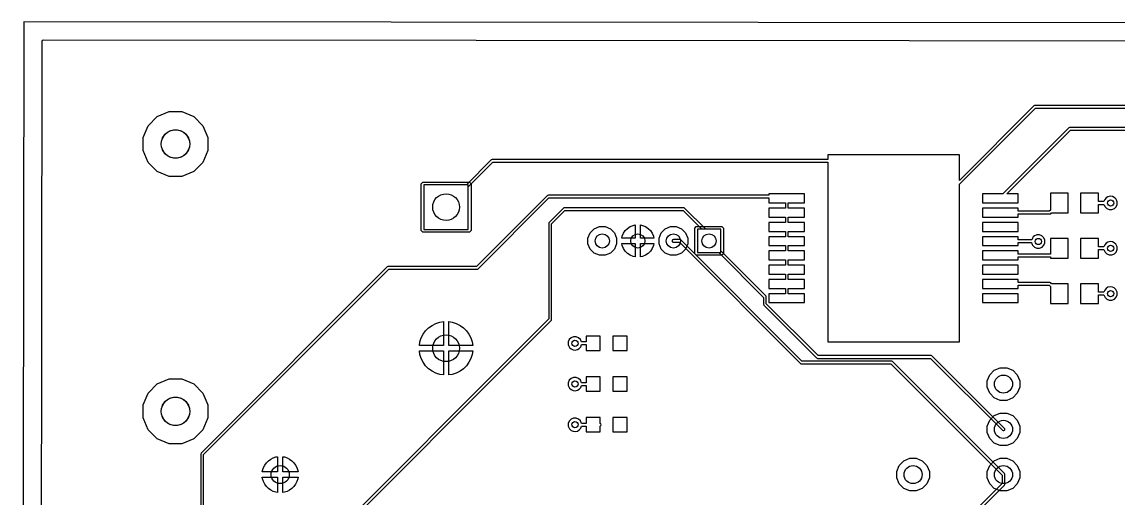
# Model space of a CAD drawing. Header units: millimetres. Extents: x -67 to 57, y -27 to 51.
# Drawn here: x -66.6 to -5, y 24.1 to 50.8 of the extents above; entities that cross this region are included whole.
import ezdxf

# ---------------------------------------------------------------- set-up
doc = ezdxf.new("R2010")
doc.units = ezdxf.units.MM

msp = doc.modelspace()

# ---------------------------------------------------------------- linework, layer by layer
at = {"layer": '16_copper'}
msp.add_lwpolyline([(56.145, -25.752, 0.392461), (56.215, -25.677), (56.313, 49.609, 0.414346), (56.236, 49.685), (-65.389, 49.783, 0.414081), (-65.465, 49.707), (-65.563, -25.579, 0.414346), (-65.486, -25.655), (56.139, -25.753)], format="xyb", close=True, dxfattribs=at)
for points in [[(-58.311, 42.134), (-58.979, 42.41), (-59.49, 42.921), (-59.766, 43.589), (-59.766, 44.311), (-59.49, 44.979), (-58.979, 45.49), (-58.311, 45.766), (-57.589, 45.766), (-56.921, 45.49), (-56.41, 44.979), (-56.134, 44.311), (-56.134, 43.589), (-56.41, 42.921), (-56.921, 42.41), (-57.589, 42.134)], [(-44.063, 39.008), (-44.152, 39.097), (-44.152, 41.723), (-44.063, 41.812), (-41.437, 41.812), (-41.348, 41.723), (-41.348, 39.097), (-41.437, 39.008)], [(-41.5, 41.66), (-44, 41.66), (-44, 39.16), (-41.5, 39.16)], [(-34.134, 37.706), (-34.431, 37.828), (-34.658, 38.055), (-34.78, 38.352), (-34.78, 38.672), (-34.658, 38.969), (-34.431, 39.196), (-34.134, 39.318), (-33.814, 39.318), (-33.517, 39.196), (-33.29, 38.969), (-33.168, 38.672), (-33.168, 38.352), (-33.29, 38.055), (-33.517, 37.828), (-33.814, 37.706)], [(-32.869, 38.664), (-32.847, 38.777), (-32.779, 38.942), (-32.679, 39.091), (-32.553, 39.217), (-32.404, 39.317), (-32.239, 39.385), (-32.126, 39.407), (-32.126, 38.664)], [(-31.822, 38.664), (-31.822, 39.407), (-31.709, 39.385), (-31.544, 39.317), (-31.395, 39.217), (-31.269, 39.091), (-31.169, 38.942), (-31.101, 38.777), (-31.079, 38.664)], [(-30.134, 37.706), (-30.431, 37.828), (-30.658, 38.055), (-30.78, 38.352), (-30.78, 38.672), (-30.658, 38.969), (-30.431, 39.196), (-30.134, 39.318), (-29.814, 39.318), (-29.517, 39.196), (-29.29, 38.969), (-29.168, 38.672), (-29.168, 38.352), (-29.29, 38.055), (-29.517, 37.828), (-29.814, 37.706)], [(-28.691, 37.706), (-28.78, 37.795), (-28.78, 39.229), (-28.691, 39.318), (-27.257, 39.318), (-27.168, 39.229), (-27.168, 37.795), (-27.257, 37.706)], [(-27.32, 39.166), (-28.628, 39.166), (-28.628, 37.858), (-27.32, 37.858)], [(-32.239, 37.639), (-32.404, 37.707), (-32.553, 37.807), (-32.679, 37.933), (-32.779, 38.082), (-32.847, 38.247), (-32.869, 38.36), (-32.126, 38.36), (-32.126, 37.617)], [(-31.974, 38.512), (-31.974, 38.512), (-31.974, 38.512), (-31.974, 38.512)], [(-31.822, 38.36), (-31.079, 38.36), (-31.101, 38.247), (-31.169, 38.082), (-31.269, 37.933), (-31.395, 37.807), (-31.544, 37.707), (-31.709, 37.639), (-31.822, 37.617)], [(-44.249, 32.642), (-44.217, 32.842), (-44.144, 33.067), (-44.036, 33.278), (-43.897, 33.47), (-43.73, 33.637), (-43.538, 33.776), (-43.327, 33.884), (-43.102, 33.957), (-42.902, 33.989), (-42.902, 32.642)], [(-42.598, 32.642), (-42.598, 33.989), (-42.398, 33.957), (-42.173, 33.884), (-41.962, 33.776), (-41.77, 33.637), (-41.603, 33.47), (-41.464, 33.278), (-41.356, 33.067), (-41.283, 32.842), (-41.251, 32.642)], [(-43.102, 31.023), (-43.327, 31.096), (-43.538, 31.204), (-43.73, 31.343), (-43.897, 31.51), (-44.036, 31.702), (-44.144, 31.913), (-44.217, 32.138), (-44.249, 32.338), (-42.902, 32.338), (-42.902, 30.991)], [(-42.75, 32.49), (-42.75, 32.49), (-42.75, 32.49), (-42.75, 32.49)], [(-42.598, 32.338), (-41.251, 32.338), (-41.283, 32.138), (-41.356, 31.913), (-41.464, 31.702), (-41.603, 31.51), (-41.77, 31.343), (-41.962, 31.204), (-42.173, 31.096), (-42.398, 31.023), (-42.598, 30.991)], [(-11.612, 29.566), (-11.948, 29.705), (-12.205, 29.962), (-12.344, 30.298), (-12.344, 30.662), (-12.205, 30.998), (-11.948, 31.255), (-11.612, 31.394), (-11.248, 31.394), (-10.912, 31.255), (-10.655, 30.998), (-10.516, 30.662), (-10.516, 30.298), (-10.655, 29.962), (-10.912, 29.705), (-11.248, 29.566)], [(-58.311, 27.134), (-58.979, 27.41), (-59.49, 27.921), (-59.766, 28.589), (-59.766, 29.311), (-59.49, 29.979), (-58.979, 30.49), (-58.311, 30.766), (-57.589, 30.766), (-56.921, 30.49), (-56.41, 29.979), (-56.134, 29.311), (-56.134, 28.589), (-56.41, 27.921), (-56.921, 27.41), (-57.589, 27.134)], [(-11.612, 27.026), (-11.948, 27.165), (-12.205, 27.422), (-12.344, 27.758), (-12.344, 28.122), (-12.205, 28.458), (-11.948, 28.715), (-11.612, 28.854), (-11.248, 28.854), (-10.912, 28.715), (-10.655, 28.458), (-10.516, 28.122), (-10.516, 27.758), (-10.655, 27.422), (-10.912, 27.165), (-11.248, 27.026)], [(-53.075, 25.552), (-53.061, 25.638), (-53.012, 25.79), (-52.939, 25.933), (-52.845, 26.062), (-52.732, 26.175), (-52.602, 26.269), (-52.46, 26.342), (-52.308, 26.391), (-52.222, 26.405), (-52.222, 25.552)], [(-51.918, 25.552), (-51.918, 26.405), (-51.832, 26.391), (-51.68, 26.342), (-51.537, 26.269), (-51.408, 26.175), (-51.295, 26.062), (-51.201, 25.933), (-51.128, 25.79), (-51.079, 25.638), (-51.065, 25.552)], [(-16.692, 24.486), (-17.028, 24.625), (-17.285, 24.882), (-17.424, 25.218), (-17.424, 25.582), (-17.285, 25.918), (-17.028, 26.175), (-16.692, 26.314), (-16.328, 26.314), (-15.992, 26.175), (-15.735, 25.918), (-15.596, 25.582), (-15.596, 25.218), (-15.735, 24.882), (-15.992, 24.625), (-16.328, 24.486)], [(-11.612, 24.486), (-11.948, 24.625), (-12.205, 24.882), (-12.344, 25.218), (-12.344, 25.582), (-12.205, 25.918), (-11.948, 26.175), (-11.612, 26.314), (-11.248, 26.314), (-10.912, 26.175), (-10.655, 25.918), (-10.516, 25.582), (-10.516, 25.218), (-10.655, 24.882), (-10.912, 24.625), (-11.248, 24.486)], [(-52.07, 25.4), (-52.07, 25.4), (-52.07, 25.4), (-52.07, 25.4)], [(-52.308, 24.409), (-52.46, 24.458), (-52.602, 24.531), (-52.732, 24.625), (-52.845, 24.738), (-52.939, 24.867), (-53.012, 25.01), (-53.061, 25.162), (-53.075, 25.248), (-52.222, 25.248), (-52.222, 24.395)], [(-51.918, 25.248), (-51.065, 25.248), (-51.079, 25.162), (-51.128, 25.01), (-51.201, 24.867), (-51.295, 24.738), (-51.408, 24.625), (-51.537, 24.531), (-51.68, 24.458), (-51.832, 24.409), (-51.918, 24.395)]]:
    msp.add_lwpolyline(points, close=True, dxfattribs=at)
at = {"layer": '1_copper'}
for points in [[(31.001, 46.117), (-9.664, 46.117, 0.198912), (-9.718, 46.095), (-13.905, 41.908), (-13.905, 43.35), (-21.305, 43.35), (-21.305, 43.076), (-40.16, 43.076, 0.198912), (-40.214, 43.054), (-41.608, 41.66), (-44, 41.66), (-44, 39.16), (-41.5, 39.16), (-41.5, 41.552), (-40.128, 42.924), (-21.305, 42.924), (-21.305, 32.85), (-13.905, 32.85), (-13.905, 41.692), (-9.633, 45.965), (30.97, 45.965)], [(2.642, 44.885), (-7.696, 44.885, 0.198912), (-7.75, 44.863), (-11.463, 41.15), (-12.605, 41.15), (-12.605, 40.65), (-10.605, 40.65), (-10.605, 41.15), (-11.247, 41.15), (-7.664, 44.733), (2.61, 44.733)], [(-56.371, 21.501), (-56.371, 26.521), (-45.968, 36.924), (-41, 36.924, 0.198912), (-40.946, 36.946), (-36.968, 40.924), (-24.605, 40.924), (-24.605, 40.65), (-23.681, 40.65), (-23.681, 40.35), (-24.605, 40.35), (-24.605, 39.85), (-23.681, 39.85), (-23.681, 39.55), (-24.605, 39.55), (-24.605, 39.05), (-23.681, 39.05), (-23.681, 38.75), (-24.605, 38.75), (-24.605, 38.25), (-23.681, 38.25), (-23.681, 37.95), (-24.605, 37.95), (-24.605, 37.45), (-23.681, 37.45), (-23.681, 37.15), (-24.605, 37.15), (-24.605, 36.65), (-23.681, 36.65), (-23.681, 36.35), (-24.605, 36.35), (-24.605, 35.85), (-23.681, 35.85), (-23.681, 35.55), (-24.605, 35.55), (-24.605, 35.05), (-22.605, 35.05), (-22.605, 35.55), (-23.529, 35.55), (-23.529, 35.85), (-22.605, 35.85), (-22.605, 36.35), (-23.529, 36.35), (-23.529, 36.65), (-22.605, 36.65), (-22.605, 37.15), (-23.529, 37.15), (-23.529, 37.45), (-22.605, 37.45), (-22.605, 37.95), (-23.529, 37.95), (-23.529, 38.25), (-22.605, 38.25), (-22.605, 38.75), (-23.529, 38.75), (-23.529, 39.05), (-22.605, 39.05), (-22.605, 39.55), (-23.529, 39.55), (-23.529, 39.85), (-22.605, 39.85), (-22.605, 40.35), (-23.529, 40.35), (-23.529, 40.65), (-22.605, 40.65), (-22.605, 41.15), (-24.605, 41.15), (-24.605, 41.076), (-37, 41.076, 0.198912), (-37.054, 41.054), (-41.032, 37.076), (-46, 37.076, 0.198912), (-46.054, 37.054), (-56.501, 26.607, 0.198912), (-56.523, 26.553), (-56.523, 21.577)], [(-50.419, 20.473), (-36.846, 34.046, 0.198912), (-36.824, 34.1), (-36.824, 39.468), (-36.068, 40.224), (-29.432, 40.224), (-28.374, 39.166), (-28.628, 39.166), (-28.628, 37.858), (-27.428, 37.858), (-24.91, 35.34), (-24.91, 34.955, 0.198912), (-24.887, 34.901), (-21.932, 31.946, 0.198912), (-21.878, 31.924), (-15.522, 31.924), (-11.484, 27.886, 1), (-11.376, 27.994), (-15.436, 32.054, 0.198912), (-15.49, 32.076), (-21.847, 32.076), (-24.757, 34.987), (-24.757, 35.372, 0.198912), (-24.78, 35.425), (-27.32, 37.966), (-27.32, 39.166), (-28.158, 39.166), (-29.346, 40.354, 0.198912), (-29.4, 40.376), (-36.1, 40.376, 0.198912), (-36.154, 40.354), (-36.954, 39.554, 0.198912), (-36.976, 39.5), (-36.976, 34.132), (-50.549, 20.559, 0.198912)], [(-14.646, 21.546), (-11.376, 24.816, 0.198912), (-11.354, 24.87), (-11.354, 25.4, 0.198912), (-11.376, 25.454), (-17.671, 31.749, 0.198912), (-17.725, 31.771), (-22.757, 31.771), (-29.551, 38.566, 0.198912), (-29.605, 38.588), (-29.974, 38.588, 0.871067), (-29.995, 38.439), (-29.974, 38.436), (-29.637, 38.436), (-22.842, 31.641, 0.198912), (-22.788, 31.619), (-17.757, 31.619), (-11.506, 25.368), (-11.506, 24.902), (-14.732, 21.676)]]:
    msp.add_lwpolyline(points, format="xyb", dxfattribs=at)
for points in [[(-10.605, 40.024), (-8.835, 40.024, 0.384663), (-8.737, 40.09), (-7.795, 40.09), (-7.795, 41.19), (-8.795, 41.19), (-8.795, 40.248), (-8.867, 40.176), (-10.605, 40.176), (-10.605, 40.35), (-12.605, 40.35), (-12.605, 39.85), (-10.605, 39.85)], [(-6.095, 40.564), (-5.784, 40.564, 0.996924), (-5.041, 40.714), (-5.054, 40.762, 0.764884), (-5.784, 40.716), (-6.095, 40.716), (-6.095, 41.19), (-7.095, 41.19), (-7.095, 40.09), (-6.095, 40.09)], [(-9.403, 38.109, 1), (-9.551, 38.853), (-9.599, 38.84, 0.252441), (-9.843, 38.576), (-10.605, 38.576), (-10.605, 38.75), (-12.605, 38.75), (-12.605, 38.25), (-10.605, 38.25), (-10.605, 38.424), (-9.851, 38.424), (-9.849, 38.407), (-9.836, 38.359), (-9.817, 38.313), (-9.792, 38.27), (-9.762, 38.231), (-9.727, 38.196), (-9.688, 38.166), (-9.645, 38.141), (-9.599, 38.122), (-9.551, 38.109), (-9.502, 38.103), (-9.452, 38.103)], [(-6.095, 38.024), (-5.784, 38.024, 0.996924), (-5.041, 38.174), (-5.054, 38.222, 0.764884), (-5.784, 38.176), (-6.095, 38.176), (-6.095, 38.65), (-7.095, 38.65), (-7.095, 37.55), (-6.095, 37.55)], [(-7.795, 36.11), (-8.737, 36.11, 0.384663), (-8.835, 36.176), (-10.605, 36.176), (-10.605, 36.35), (-12.605, 36.35), (-12.605, 35.85), (-10.605, 35.85), (-10.605, 36.024), (-8.867, 36.024), (-8.795, 35.952), (-8.795, 35.01), (-7.795, 35.01)], [(-6.095, 35.484), (-5.784, 35.484, 0.996924), (-5.041, 35.634), (-5.054, 35.682, 0.764884), (-5.784, 35.636), (-6.095, 35.636), (-6.095, 36.11), (-7.095, 36.11), (-7.095, 35.01), (-6.095, 35.01)], [(-34.082, 33.168), (-34.882, 33.168), (-34.882, 32.844), (-35.139, 32.844, 0.996924), (-35.882, 32.694), (-35.869, 32.646, 0.764884), (-35.139, 32.692), (-34.882, 32.692), (-34.882, 32.368), (-34.082, 32.368)], [(-34.082, 30.882), (-34.882, 30.882), (-34.882, 30.558), (-35.139, 30.558, 0.996924), (-35.882, 30.408), (-35.869, 30.36, 0.764884), (-35.139, 30.406), (-34.882, 30.406), (-34.882, 30.082), (-34.082, 30.082)], [(-34.082, 28.124, 0.728304), (-34.082, 28.268), (-34.082, 28.596), (-34.882, 28.596), (-34.882, 28.272), (-35.139, 28.272, 0.996924), (-35.882, 28.122), (-35.869, 28.074, 0.764884), (-35.139, 28.12), (-34.882, 28.12), (-34.882, 27.796), (-34.082, 27.796)]]:
    msp.add_lwpolyline(points, format="xyb", close=True, dxfattribs=at)
for points in [[(-10.605, 39.55), (-12.605, 39.55), (-12.605, 39.05), (-10.605, 39.05)], [(-10.605, 37.624), (-8.795, 37.624), (-8.795, 37.55), (-7.795, 37.55), (-7.795, 38.65), (-8.795, 38.65), (-8.795, 37.776), (-10.605, 37.776), (-10.605, 37.95), (-12.605, 37.95), (-12.605, 37.45), (-10.605, 37.45)], [(-10.605, 37.15), (-12.605, 37.15), (-12.605, 36.65), (-10.605, 36.65)], [(-10.605, 35.55), (-12.605, 35.55), (-12.605, 35.05), (-10.605, 35.05)], [(-32.582, 33.168), (-33.382, 33.168), (-33.382, 32.368), (-32.582, 32.368)], [(-32.582, 30.882), (-33.382, 30.882), (-33.382, 30.082), (-32.582, 30.082)], [(-32.582, 28.596), (-33.382, 28.596), (-33.382, 27.796), (-32.582, 27.796)]]:
    msp.add_lwpolyline(points, close=True, dxfattribs=at)
at = {"layer": 'drills_NPTH'}
for centre in [(-57.95, 43.95), (-57.95, 28.95)]:
    msp.add_circle(centre, 0.8, dxfattribs=at)
at = {"layer": 'drills_PTH'}
for centre, radius in [((-42.75, 40.41), 0.75), ((-33.974, 38.512), 0.4), ((-31.974, 38.512), 0.4), ((-29.974, 38.512), 0.4), ((-27.974, 38.512), 0.4), ((-42.75, 32.49), 0.75), ((-11.43, 30.48), 0.508), ((-11.43, 27.94), 0.508), ((-52.07, 25.4), 0.508), ((-16.51, 25.4), 0.508), ((-11.43, 25.4), 0.508)]:
    msp.add_circle(centre, radius, dxfattribs=at)
at = {"layer": 'drills_via_1_16'}
for centre in [(-5.413, 40.64), (-9.477, 38.481), (-5.413, 38.1), (-5.413, 35.56), (-35.51, 32.768), (-35.51, 30.482), (-35.51, 28.196)]:
    msp.add_circle(centre, 0.175, dxfattribs=at)
at = {"layer": 'holes'}
for points in [[(-57.911, 44.75), (-57.832, 44.742), (-57.755, 44.727), (-57.68, 44.704), (-57.608, 44.674), (-57.538, 44.637), (-57.473, 44.593), (-57.412, 44.543), (-57.357, 44.488), (-57.307, 44.427), (-57.263, 44.362), (-57.226, 44.292), (-57.196, 44.22), (-57.173, 44.145), (-57.158, 44.068), (-57.15, 43.989), (-57.15, 43.911), (-57.158, 43.832), (-57.173, 43.755), (-57.196, 43.68), (-57.226, 43.608), (-57.263, 43.538), (-57.307, 43.473), (-57.357, 43.412), (-57.412, 43.357), (-57.473, 43.307), (-57.538, 43.263), (-57.608, 43.226), (-57.68, 43.196), (-57.755, 43.173), (-57.832, 43.158), (-57.911, 43.15), (-57.989, 43.15), (-58.068, 43.158), (-58.145, 43.173), (-58.22, 43.196), (-58.292, 43.226), (-58.362, 43.263), (-58.427, 43.307), (-58.488, 43.357), (-58.543, 43.412), (-58.593, 43.473), (-58.637, 43.538), (-58.674, 43.608), (-58.704, 43.68), (-58.727, 43.755), (-58.742, 43.832), (-58.75, 43.911), (-58.75, 43.989), (-58.742, 44.068), (-58.727, 44.145), (-58.704, 44.22), (-58.674, 44.292), (-58.637, 44.362), (-58.593, 44.427), (-58.543, 44.488), (-58.488, 44.543), (-58.427, 44.593), (-58.362, 44.637), (-58.292, 44.674), (-58.22, 44.704), (-58.145, 44.727), (-58.068, 44.742), (-57.989, 44.75), (-57.911, 44.75)], [(-57.911, 29.75), (-57.832, 29.742), (-57.755, 29.727), (-57.68, 29.704), (-57.608, 29.674), (-57.538, 29.637), (-57.473, 29.593), (-57.412, 29.543), (-57.357, 29.488), (-57.307, 29.427), (-57.263, 29.362), (-57.226, 29.292), (-57.196, 29.22), (-57.173, 29.145), (-57.158, 29.068), (-57.15, 28.989), (-57.15, 28.911), (-57.158, 28.832), (-57.173, 28.755), (-57.196, 28.68), (-57.226, 28.608), (-57.263, 28.538), (-57.307, 28.473), (-57.357, 28.412), (-57.412, 28.357), (-57.473, 28.307), (-57.538, 28.263), (-57.608, 28.226), (-57.68, 28.196), (-57.755, 28.173), (-57.832, 28.158), (-57.911, 28.15), (-57.989, 28.15), (-58.068, 28.158), (-58.145, 28.173), (-58.22, 28.196), (-58.292, 28.226), (-58.362, 28.263), (-58.427, 28.307), (-58.488, 28.357), (-58.543, 28.412), (-58.593, 28.473), (-58.637, 28.538), (-58.674, 28.608), (-58.704, 28.68), (-58.727, 28.755), (-58.742, 28.832), (-58.75, 28.911), (-58.75, 28.989), (-58.742, 29.068), (-58.727, 29.145), (-58.704, 29.22), (-58.674, 29.292), (-58.637, 29.362), (-58.593, 29.427), (-58.543, 29.488), (-58.488, 29.543), (-58.427, 29.593), (-58.362, 29.637), (-58.292, 29.674), (-58.22, 29.704), (-58.145, 29.727), (-58.068, 29.742), (-57.989, 29.75), (-57.911, 29.75)]]:
    msp.add_lwpolyline(points, close=True, dxfattribs=at)
at = {"layer": 'outline'}
msp.add_lwpolyline([(-66.58, -26.67), (57.23, -26.77), (57.33, 50.7), (-66.48, 50.8), (-66.58, -26.67)], close=True, dxfattribs=at)

doc.saveas('drawing.dxf')
